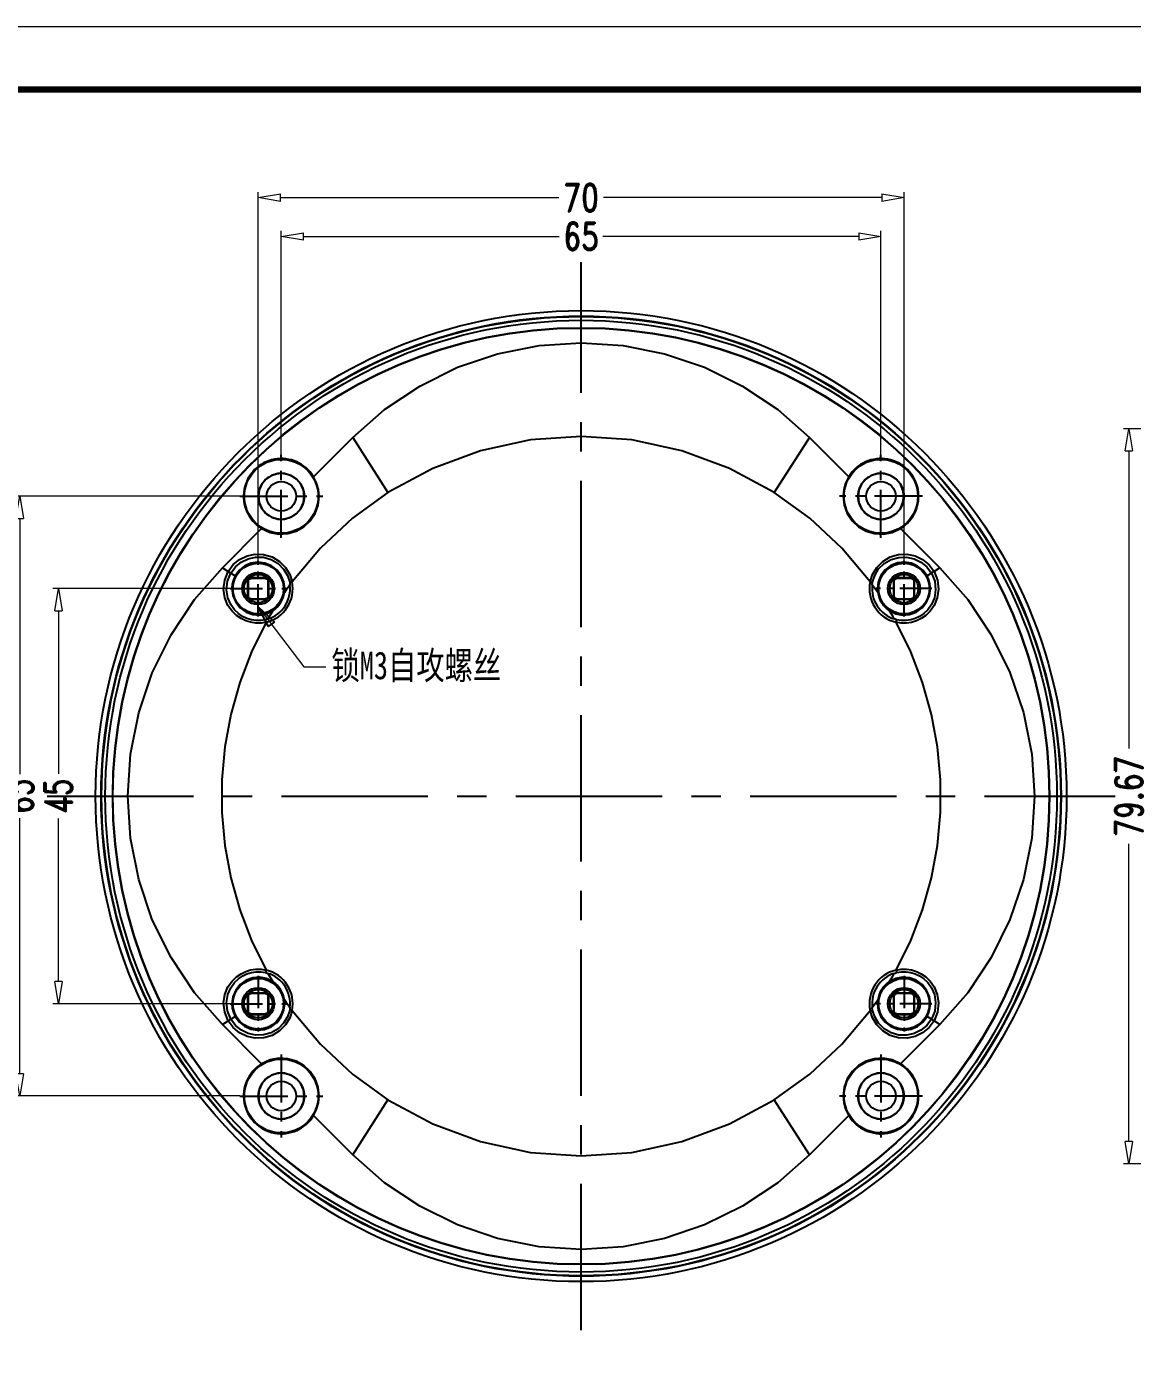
# Model space of a CAD drawing. Header units: millimetres. Extents: x 3608 to 4003, y 1445 to 1719.
# Drawn here: x 3747.9 to 3867.8, y 1574.8 to 1719.4 of the extents above; entities that cross this region are included whole.
import ezdxf

# ---------------------------------------------------------------- set-up
doc = ezdxf.new("R2010")
doc.units = ezdxf.units.MM
doc.linetypes.add('CENTER', pattern=[50.8, 31.75, -6.35, 6.35, -6.35])
doc.layers.add('06___PRT_ALL_SURFS', color=7, linetype='Continuous')
doc.layers.add('dim', color=82, linetype='Continuous', lineweight=9)
doc.layers.add('from', color=7, linetype='Continuous', lineweight=13)
doc.styles.add('ROMAND', font='romand.shx', dxfattribs={"width": 0.75, "bigfont": 'gbcbig.shx'})
doc.dimstyles.new('YanXiu', dxfattribs={"dimtxt": 2.5, "dimasz": 2.2, "dimexe": 1, "dimexo": 0, "dimgap": 0.66, "dimtad": 0, "dimzin": 9, "dimdsep": 46, "dimtxsty": 'ROMAND', "dimblk": 'CLOSEDBLANK', "dimcen": 0, "dimclrd": 3, "dimclre": 3, "dimclrt": 7, "dimazin": 2, "dimtfac": 1, "dimtofl": 0, "dimtmove": 0, "dimatfit": 3, "dimldrblk": 'CLOSEDBLANK', "dimfxl": 0, "dimlwd": 5, "dimlwe": 5, "dimarcsym": 0})

# ---------------------------------------------------------------- blocks, each defined once
blk = doc.blocks.new('_ClosedBlank')
at = {"color": 0, "linetype": 'ByBlock', "lineweight": -2}
for p, q in [((-1, 0.167), (0, 0)), ((-1, 0.167), (-1, -0.167)), ((0, 0), (-1, -0.167))]:
    blk.add_line(p, q, dxfattribs=at)
blk = doc.blocks.new('*D11')
at = {"layer": 'Defpoints', "color": 0}
for p in [(3843.02, 1700.9), (3773.02, 1661.55), (3843.02, 1661.55)]:
    blk.add_point(p, dxfattribs=at)
at = {"layer": 'dim', "color": 3, "lineweight": 5}
for p, q in [((3773.02, 1661.55), (3773.02, 1701.5)), ((3843.02, 1661.55), (3843.02, 1701.5)), ((3775.42, 1700.9), (3805.6, 1700.9)), ((3840.62, 1700.9), (3810.44, 1700.9))]:
    blk.add_line(p, q, dxfattribs=at)
at = {"layer": 'dim', "color": 3, "lineweight": 5, "xscale": 2.4, "yscale": 2.4, "zscale": 2.4, "rotation": 180}
blk.add_blockref('_ClosedBlank', (3773.02, 1700.9), dxfattribs=at)
at = {"layer": 'dim', "color": 3, "lineweight": 5, "xscale": 2.4, "yscale": 2.4, "zscale": 2.4}
blk.add_blockref('_ClosedBlank', (3843.02, 1700.9), dxfattribs=at)
at = {"layer": 'dim', "color": 7, "insert": (3808.02, 1700.9), "char_height": 3, "attachment_point": 5, "style": 'ROMAND'}
blk.add_mtext('70', dxfattribs=at)
blk = doc.blocks.new('*D12')
at = {"layer": 'Defpoints', "color": 0}
for p in [(3840.52, 1696.7), (3775.52, 1673.02), (3840.52, 1673.02)]:
    blk.add_point(p, dxfattribs=at)
at = {"layer": 'dim', "color": 3, "lineweight": 5}
for p, q in [((3775.52, 1673.02), (3775.52, 1697.3)), ((3840.52, 1673.02), (3840.52, 1697.3)), ((3777.92, 1696.7), (3805.65, 1696.7)), ((3838.12, 1696.7), (3810.39, 1696.7))]:
    blk.add_line(p, q, dxfattribs=at)
at = {"layer": 'dim', "color": 3, "lineweight": 5, "xscale": 2.4, "yscale": 2.4, "zscale": 2.4, "rotation": 180}
blk.add_blockref('_ClosedBlank', (3775.52, 1696.7), dxfattribs=at)
at = {"layer": 'dim', "color": 3, "lineweight": 5, "xscale": 2.4, "yscale": 2.4, "zscale": 2.4}
blk.add_blockref('_ClosedBlank', (3840.52, 1696.7), dxfattribs=at)
at = {"layer": 'dim', "color": 7, "insert": (3808.02, 1696.7), "char_height": 3, "attachment_point": 5, "style": 'ROMAND'}
blk.add_mtext('65', dxfattribs=at)
blk = doc.blocks.new('*D13')
at = {"layer": 'Defpoints', "color": 0}
for p in [(3769.99, 1658.53), (3751.36, 1613.53), (3769.99, 1613.53)]:
    blk.add_point(p, dxfattribs=at)
at = {"layer": 'dim', "color": 3, "lineweight": 5}
for p, q in [((3769.99, 1658.53), (3750.76, 1658.53)), ((3751.36, 1656.13), (3751.36, 1638.45)), ((3751.36, 1615.93), (3751.36, 1633.61)), ((3769.99, 1613.53), (3750.76, 1613.53))]:
    blk.add_line(p, q, dxfattribs=at)
at = {"layer": 'dim', "color": 3, "lineweight": 5, "xscale": 2.4, "yscale": 2.4, "zscale": 2.4}
for p, rotation in [((3751.36, 1658.53), 90), ((3751.36, 1613.53), 270)]:
    blk.add_blockref('_ClosedBlank', p, dxfattribs=dict(at, rotation=rotation))
at = {"layer": 'dim', "color": 7, "insert": (3751.36, 1636.03), "char_height": 3, "attachment_point": 5, "rotation": 90, "style": 'ROMAND'}
blk.add_mtext('45', dxfattribs=at)
blk = doc.blocks.new('*D14')
at = {"layer": 'Defpoints', "color": 0}
for p in [(3747.16, 1668.53), (3771.02, 1668.53), (3771.02, 1603.53)]:
    blk.add_point(p, dxfattribs=at)
at = {"layer": 'dim', "color": 3, "lineweight": 5}
for p, q in [((3771.02, 1668.53), (3746.56, 1668.53)), ((3747.16, 1666.13), (3747.16, 1638.4)), ((3747.16, 1605.93), (3747.16, 1633.66)), ((3771.02, 1603.53), (3746.56, 1603.53))]:
    blk.add_line(p, q, dxfattribs=at)
at = {"layer": 'dim', "color": 3, "lineweight": 5, "xscale": 2.4, "yscale": 2.4, "zscale": 2.4}
for p, rotation in [((3747.16, 1668.53), 90), ((3747.16, 1603.53), 270)]:
    blk.add_blockref('_ClosedBlank', p, dxfattribs=dict(at, rotation=rotation))
at = {"layer": 'dim', "color": 7, "insert": (3747.16, 1636.03), "char_height": 3, "attachment_point": 5, "rotation": 90, "style": 'ROMAND'}
blk.add_mtext('65', dxfattribs=at)
blk = doc.blocks.new('*D21')
at = {"layer": 'Defpoints', "color": 0}
for p in [(3867.39, 1675.86), (3916.52, 1675.86), (3916.52, 1596.19)]:
    blk.add_point(p, dxfattribs=at)
at = {"layer": 'dim', "color": 3, "lineweight": 5}
for p, q in [((3916.52, 1675.86), (3866.8, 1675.86)), ((3867.39, 1673.46), (3867.39, 1641.18)), ((3867.39, 1598.59), (3867.39, 1630.87)), ((3916.52, 1596.19), (3866.8, 1596.19))]:
    blk.add_line(p, q, dxfattribs=at)
at = {"layer": 'dim', "color": 3, "lineweight": 5, "xscale": 2.4, "yscale": 2.4, "zscale": 2.4}
for p, rotation in [((3867.39, 1675.86), 90), ((3867.39, 1596.19), 270)]:
    blk.add_blockref('_ClosedBlank', p, dxfattribs=dict(at, rotation=rotation))
at = {"layer": 'dim', "color": 7, "insert": (3867.39, 1636.03), "char_height": 3, "attachment_point": 5, "rotation": 90, "style": 'ROMAND'}
blk.add_mtext('79.67', dxfattribs=at)

msp = doc.modelspace()

# ---------------------------------------------------------------- linework, layer by layer
at = {"color": 1, "linetype": 'CENTER', "ltscale": 0.5}
for p, q in [((3808.018, 1578.142), (3808.018, 1693.914)), ((3750.132, 1636.028), (3865.905, 1636.028))]:
    msp.add_line(p, q, dxfattribs=at)
at = {"color": 7, "linetype": 'Continuous'}
for p, q in [((3779.008, 1670.657), (3783.27, 1674.919)), ((3783.27, 1674.919), (3787.08, 1668.931)), ((3832.767, 1674.919), (3828.957, 1668.931)), ((3832.767, 1674.919), (3837.029, 1670.657)), ((3773.018, 1668.528), (3773.032, 1668.528)), ((3778.018, 1668.528), (3778.005, 1668.528)), ((3838.018, 1668.528), (3838.032, 1668.528)), ((3843.018, 1668.528), (3843.005, 1668.528)), ((3769.128, 1660.777), (3773.39, 1665.039)), ((3842.647, 1665.039), (3846.909, 1660.777)), ((3769.128, 1660.777), (3769.756, 1660.377)), ((3846.909, 1660.777), (3846.281, 1660.377)), ((3770.041, 1660.195), (3770.514, 1659.894)), ((3771.868, 1659.378), (3771.925, 1659.322)), ((3771.868, 1659.378), (3771.868, 1657.678)), ((3771.925, 1659.322), (3771.925, 1657.734)), ((3773.868, 1659.678), (3772.168, 1659.678)), ((3772.168, 1659.678), (3772.225, 1659.622)), ((3773.812, 1659.622), (3772.225, 1659.622)), ((3773.868, 1659.678), (3773.812, 1659.622)), ((3774.168, 1659.378), (3774.112, 1659.322)), ((3774.112, 1657.734), (3774.112, 1659.322)), ((3774.168, 1657.678), (3774.168, 1659.378)), ((3776.696, 1659.262), (3776.44, 1659.211)), ((3839.341, 1659.262), (3839.597, 1659.211)), ((3841.868, 1659.378), (3841.925, 1659.322)), ((3841.868, 1659.378), (3841.868, 1657.678)), ((3841.925, 1659.322), (3841.925, 1657.734)), ((3842.168, 1659.678), (3842.225, 1659.622)), ((3843.868, 1659.678), (3842.168, 1659.678)), ((3843.812, 1659.622), (3842.225, 1659.622)), ((3843.868, 1659.678), (3843.812, 1659.622)), ((3844.168, 1659.378), (3844.112, 1659.322)), ((3844.112, 1657.734), (3844.112, 1659.322)), ((3844.168, 1657.678), (3844.168, 1659.378)), ((3845.996, 1660.195), (3845.523, 1659.894)), ((3846.085, 1660.266), (3845.996, 1660.195)), ((3846.281, 1660.377), (3846.085, 1660.266)), ((3771.868, 1657.678), (3771.925, 1657.734)), ((3772.168, 1657.378), (3772.225, 1657.434)), ((3772.168, 1657.378), (3773.868, 1657.378)), ((3772.225, 1657.434), (3773.812, 1657.434)), ((3773.868, 1657.378), (3773.812, 1657.434)), ((3774.168, 1657.678), (3774.112, 1657.734)), ((3841.868, 1657.678), (3841.925, 1657.734)), ((3842.168, 1657.378), (3842.225, 1657.434)), ((3842.168, 1657.378), (3843.868, 1657.378)), ((3842.225, 1657.434), (3843.812, 1657.434)), ((3843.868, 1657.378), (3843.812, 1657.434)), ((3844.168, 1657.678), (3844.112, 1657.734)), ((3773.876, 1654.877), (3773.816, 1655.135)), ((3842.161, 1654.877), (3842.221, 1655.135)), ((3773.876, 1617.178), (3773.816, 1616.921)), ((3842.161, 1617.178), (3842.221, 1616.921)), ((3773.868, 1614.678), (3772.168, 1614.678)), ((3772.168, 1614.678), (3772.225, 1614.622)), ((3773.812, 1614.622), (3772.225, 1614.622)), ((3773.868, 1614.678), (3773.812, 1614.622)), ((3842.168, 1614.678), (3842.225, 1614.622)), ((3843.868, 1614.678), (3842.168, 1614.678)), ((3843.812, 1614.622), (3842.225, 1614.622)), ((3843.868, 1614.678), (3843.812, 1614.622)), ((3771.868, 1614.378), (3771.868, 1612.678)), ((3771.868, 1614.378), (3771.925, 1614.322)), ((3771.925, 1614.322), (3771.925, 1612.734)), ((3774.168, 1614.378), (3774.112, 1614.322)), ((3774.112, 1612.734), (3774.112, 1614.322)), ((3774.168, 1612.678), (3774.168, 1614.378)), ((3841.868, 1614.378), (3841.868, 1612.678)), ((3841.868, 1614.378), (3841.925, 1614.322)), ((3841.925, 1614.322), (3841.925, 1612.734)), ((3844.168, 1614.378), (3844.112, 1614.322)), ((3844.112, 1612.734), (3844.112, 1614.322)), ((3844.168, 1612.678), (3844.168, 1614.378)), ((3769.128, 1611.279), (3769.756, 1611.679)), ((3770.041, 1611.86), (3770.514, 1612.161)), ((3771.868, 1612.678), (3771.925, 1612.734)), ((3772.168, 1612.378), (3772.225, 1612.434)), ((3772.168, 1612.378), (3773.868, 1612.378)), ((3772.225, 1612.434), (3773.812, 1612.434)), ((3773.868, 1612.378), (3773.812, 1612.434)), ((3774.168, 1612.678), (3774.112, 1612.734)), ((3776.696, 1612.794), (3776.44, 1612.845)), ((3839.341, 1612.794), (3839.597, 1612.845)), ((3841.868, 1612.678), (3841.925, 1612.734)), ((3842.168, 1612.378), (3842.225, 1612.434)), ((3842.168, 1612.378), (3843.868, 1612.378)), ((3842.225, 1612.434), (3843.812, 1612.434)), ((3843.868, 1612.378), (3843.812, 1612.434)), ((3844.168, 1612.678), (3844.112, 1612.734)), ((3845.996, 1611.86), (3845.523, 1612.161)), ((3846.909, 1611.279), (3846.281, 1611.679)), ((3773.39, 1607.017), (3769.128, 1611.279)), ((3846.909, 1611.279), (3842.647, 1607.017)), ((3773.018, 1603.528), (3773.032, 1603.528)), ((3778.018, 1603.528), (3778.005, 1603.528)), ((3783.27, 1597.137), (3787.08, 1603.125)), ((3832.767, 1597.137), (3828.957, 1603.125)), ((3838.018, 1603.528), (3838.032, 1603.528)), ((3843.018, 1603.528), (3843.005, 1603.528)), ((3783.27, 1597.137), (3779.008, 1601.399)), ((3837.029, 1601.399), (3832.767, 1597.137))]:
    msp.add_line(p, q, dxfattribs=at)
at = {"color": 1, "linetype": 'CENTER', "ltscale": 0.163491}
for p, q in [((3775.518, 1664.032), (3775.518, 1673.024)), ((3840.518, 1664.032), (3840.518, 1673.024)), ((3771.022, 1668.528), (3780.014, 1668.528)), ((3845.014, 1668.528), (3836.022, 1668.528)), ((3775.518, 1608.024), (3775.518, 1599.032)), ((3840.518, 1608.024), (3840.518, 1599.032)), ((3771.022, 1603.528), (3780.014, 1603.528)), ((3845.014, 1603.528), (3836.022, 1603.528))]:
    msp.add_line(p, q, dxfattribs=at)
at = {"color": 1, "linetype": 'CENTER', "ltscale": 0.11}
for p, q in [((3773.018, 1655.503), (3773.018, 1661.553)), ((3843.018, 1655.503), (3843.018, 1661.553)), ((3769.993, 1658.528), (3776.043, 1658.528)), ((3846.043, 1658.528), (3839.993, 1658.528)), ((3773.018, 1616.553), (3773.018, 1610.503)), ((3843.018, 1616.553), (3843.018, 1610.503)), ((3769.993, 1613.528), (3776.043, 1613.528)), ((3846.043, 1613.528), (3839.993, 1613.528))]:
    msp.add_line(p, q, dxfattribs=at)
at = {"color": 7, "linetype": 'Continuous'}
for points in [[(3783.27, 1674.919), (3786.711, 1677.937), (3790.521, 1680.482), (3794.631, 1682.509), (3798.968, 1683.979), (3803.455, 1684.871), (3808.017, 1685.17), (3812.579, 1684.871), (3817.066, 1683.98), (3821.403, 1682.51), (3825.514, 1680.483), (3829.325, 1677.937), (3832.767, 1674.919)], [(3778.005, 1668.528), (3777.909, 1669.206), (3777.625, 1669.847), (3777.172, 1670.385), (3776.568, 1670.779), (3775.883, 1670.987), (3775.154, 1670.987), (3774.469, 1670.779), (3773.865, 1670.385), (3773.412, 1669.847), (3773.128, 1669.206), (3773.032, 1668.528)], [(3843.005, 1668.528), (3842.909, 1669.206), (3842.625, 1669.847), (3842.172, 1670.385), (3841.568, 1670.779), (3840.883, 1670.987), (3840.154, 1670.987), (3839.469, 1670.779), (3838.865, 1670.385), (3838.412, 1669.847), (3838.128, 1669.206), (3838.032, 1668.528)], [(3779.616, 1668.528), (3779.547, 1669.257), (3779.347, 1669.97), (3779.008, 1670.657)], [(3837.029, 1670.657), (3836.69, 1669.969), (3836.489, 1669.255), (3836.421, 1668.528)], [(3773.032, 1668.528), (3773.128, 1667.849), (3773.412, 1667.209), (3773.865, 1666.67), (3774.469, 1666.277), (3775.154, 1666.069), (3775.883, 1666.069), (3776.568, 1666.277), (3777.172, 1666.67), (3777.625, 1667.209), (3777.909, 1667.849), (3778.005, 1668.528)], [(3773.39, 1665.039), (3774.305, 1664.62), (3775.26, 1664.44), (3776.216, 1664.488), (3777.13, 1664.755), (3777.956, 1665.227), (3778.654, 1665.88), (3779.179, 1666.676), (3779.507, 1667.575), (3779.616, 1668.528)], [(3787.08, 1668.931), (3783.244, 1666.146), (3779.757, 1662.903), (3776.696, 1659.262)], [(3839.341, 1659.262), (3836.28, 1662.903), (3832.793, 1666.146), (3828.957, 1668.931)], [(3836.421, 1668.528), (3836.53, 1667.576), (3836.858, 1666.676), (3837.384, 1665.879), (3838.085, 1665.224), (3838.913, 1664.753), (3839.829, 1664.487), (3840.781, 1664.44), (3841.733, 1664.62), (3842.647, 1665.039)], [(3838.032, 1668.528), (3838.128, 1667.849), (3838.412, 1667.209), (3838.865, 1666.67), (3839.469, 1666.277), (3840.154, 1666.069), (3840.883, 1666.069), (3841.568, 1666.277), (3842.172, 1666.67), (3842.625, 1667.209), (3842.909, 1667.849), (3843.005, 1668.528)], [(3769.756, 1660.377), (3770.309, 1661.12), (3771.001, 1661.689), (3771.803, 1662.075), (3772.678, 1662.262), (3773.6, 1662.232), (3774.512, 1661.968), (3775.331, 1661.48), (3775.982, 1660.826), (3776.437, 1660.068), (3776.696, 1659.262)], [(3839.341, 1659.262), (3839.6, 1660.069), (3840.057, 1660.828), (3840.706, 1661.48), (3841.519, 1661.965), (3842.422, 1662.23), (3843.342, 1662.264), (3844.224, 1662.079), (3845.033, 1661.691), (3845.729, 1661.119), (3846.281, 1660.377)], [(3769.128, 1611.279), (3766.11, 1614.72), (3763.564, 1618.531), (3761.538, 1622.641), (3760.067, 1626.977), (3759.175, 1631.464), (3758.876, 1636.026), (3759.175, 1640.588), (3760.066, 1645.075), (3761.537, 1649.413), (3763.563, 1653.523), (3766.109, 1657.334), (3769.128, 1660.777)], [(3770.041, 1660.195), (3770.549, 1660.878), (3771.186, 1661.403), (3771.924, 1661.762), (3772.728, 1661.938), (3773.574, 1661.916), (3774.409, 1661.681), (3775.163, 1661.242), (3775.767, 1660.648), (3776.194, 1659.954), (3776.44, 1659.211)], [(3775.895, 1658.528), (3775.802, 1659.242), (3775.522, 1659.933), (3775.062, 1660.539), (3774.45, 1661.008), (3773.73, 1661.298), (3772.972, 1661.385), (3772.233, 1661.272), (3771.557, 1660.979), (3770.978, 1660.521), (3770.514, 1659.894)], [(3839.597, 1659.211), (3839.843, 1659.955), (3840.271, 1660.65), (3840.874, 1661.243), (3841.622, 1661.678), (3842.449, 1661.913), (3843.293, 1661.939), (3844.103, 1661.765), (3844.848, 1661.405), (3845.489, 1660.877), (3845.996, 1660.195)], [(3845.523, 1659.894), (3845.064, 1660.516), (3844.492, 1660.971), (3843.824, 1661.267), (3843.088, 1661.384), (3842.326, 1661.303), (3841.599, 1661.015), (3840.979, 1660.544), (3840.515, 1659.933), (3840.234, 1659.239), (3840.142, 1658.528)], [(3846.909, 1660.777), (3849.927, 1657.335), (3852.473, 1653.525), (3854.499, 1649.415), (3855.97, 1645.078), (3856.862, 1640.591), (3857.161, 1636.03), (3856.862, 1631.468), (3855.971, 1626.98), (3854.5, 1622.643), (3852.474, 1618.532), (3849.928, 1614.721), (3846.909, 1611.279)], [(3773.876, 1654.877), (3773.319, 1654.79), (3772.752, 1654.787), (3772.193, 1654.87), (3771.661, 1655.032), (3771.156, 1655.273), (3770.66, 1655.613), (3770.18, 1656.077), (3769.74, 1656.707), (3769.407, 1657.517), (3769.269, 1658.447), (3769.38, 1659.436), (3769.756, 1660.377)], [(3773.816, 1655.135), (3773.307, 1655.058), (3772.788, 1655.058), (3772.277, 1655.135), (3771.792, 1655.284), (3771.331, 1655.503), (3770.88, 1655.811), (3770.441, 1656.232), (3770.038, 1656.802), (3769.727, 1657.541), (3769.594, 1658.397), (3769.691, 1659.314), (3770.041, 1660.195)], [(3769.756, 1660.377), (3769.952, 1660.266), (3770.041, 1660.195)], [(3770.514, 1659.894), (3770.322, 1659.463), (3770.203, 1659.003), (3770.162, 1658.528)], [(3771.868, 1659.378), (3771.891, 1659.493), (3771.956, 1659.59), (3772.054, 1659.655), (3772.168, 1659.678)], [(3771.925, 1659.322), (3771.948, 1659.436), (3772.013, 1659.534), (3772.11, 1659.599), (3772.225, 1659.622)], [(3773.812, 1659.622), (3773.927, 1659.599), (3774.024, 1659.534), (3774.089, 1659.436), (3774.112, 1659.322)], [(3773.868, 1659.678), (3773.983, 1659.655), (3774.081, 1659.59), (3774.146, 1659.493), (3774.168, 1659.378)], [(3841.868, 1659.378), (3841.891, 1659.493), (3841.956, 1659.59), (3842.054, 1659.655), (3842.168, 1659.678)], [(3841.925, 1659.322), (3841.948, 1659.436), (3842.013, 1659.534), (3842.11, 1659.599), (3842.225, 1659.622)], [(3846.281, 1660.377), (3846.657, 1659.436), (3846.768, 1658.446), (3846.629, 1657.516), (3846.296, 1656.706), (3845.856, 1656.076), (3845.376, 1655.612), (3844.88, 1655.272), (3844.374, 1655.031), (3843.843, 1654.869), (3843.284, 1654.787), (3842.717, 1654.79), (3842.161, 1654.877)], [(3845.996, 1660.195), (3846.346, 1659.314), (3846.443, 1658.396), (3846.309, 1657.54), (3845.999, 1656.801), (3845.595, 1656.231), (3845.156, 1655.81), (3844.704, 1655.503), (3844.244, 1655.283), (3843.759, 1655.135), (3843.248, 1655.058), (3842.73, 1655.058), (3842.221, 1655.135)], [(3843.812, 1659.622), (3843.927, 1659.599), (3844.024, 1659.534), (3844.089, 1659.436), (3844.112, 1659.322)], [(3843.868, 1659.678), (3843.983, 1659.655), (3844.081, 1659.59), (3844.146, 1659.493), (3844.168, 1659.378)], [(3845.874, 1658.528), (3845.834, 1659.003), (3845.715, 1659.463), (3845.523, 1659.894)], [(3770.162, 1658.528), (3770.265, 1657.761), (3770.574, 1657.04), (3771.068, 1656.43), (3771.703, 1655.98), (3772.424, 1655.72), (3773.178, 1655.659), (3773.916, 1655.796), (3774.591, 1656.118)], [(3776.456, 1658.935), (3776.255, 1658.657), (3776.058, 1658.377), (3775.863, 1658.096)], [(3775.863, 1658.096), (3775.881, 1658.24), (3775.892, 1658.383), (3775.895, 1658.528)], [(3776.44, 1659.211), (3776.447, 1659.119), (3776.453, 1659.027), (3776.456, 1658.935)], [(3839.581, 1658.935), (3839.584, 1659.027), (3839.589, 1659.119), (3839.597, 1659.211)], [(3840.174, 1658.096), (3839.979, 1658.377), (3839.781, 1658.657), (3839.581, 1658.935)], [(3840.142, 1658.528), (3840.145, 1658.383), (3840.156, 1658.24), (3840.174, 1658.096)], [(3841.446, 1656.118), (3842.121, 1655.796), (3842.859, 1655.659), (3843.613, 1655.72), (3844.333, 1655.98), (3844.969, 1656.43), (3845.462, 1657.04), (3845.772, 1657.761), (3845.874, 1658.528)], [(3772.168, 1657.378), (3772.054, 1657.401), (3771.956, 1657.466), (3771.891, 1657.563), (3771.868, 1657.678)], [(3772.225, 1657.434), (3772.11, 1657.457), (3772.013, 1657.522), (3771.948, 1657.619), (3771.925, 1657.734)], [(3774.112, 1657.734), (3774.089, 1657.619), (3774.024, 1657.522), (3773.927, 1657.457), (3773.812, 1657.434)], [(3774.168, 1657.678), (3774.146, 1657.563), (3774.081, 1657.466), (3773.983, 1657.401), (3773.868, 1657.378)], [(3842.168, 1657.378), (3842.054, 1657.401), (3841.956, 1657.466), (3841.891, 1657.563), (3841.868, 1657.678)], [(3842.225, 1657.434), (3842.11, 1657.457), (3842.013, 1657.522), (3841.948, 1657.619), (3841.925, 1657.734)], [(3844.112, 1657.734), (3844.089, 1657.619), (3844.024, 1657.522), (3843.927, 1657.457), (3843.812, 1657.434)], [(3844.168, 1657.678), (3844.146, 1657.563), (3844.081, 1657.466), (3843.983, 1657.401), (3843.868, 1657.378)], [(3774.074, 1655.231), (3773.989, 1655.197), (3773.902, 1655.165), (3773.816, 1655.135)], [(3774.591, 1656.118), (3774.416, 1655.824), (3774.244, 1655.528), (3774.074, 1655.231)], [(3841.963, 1655.231), (3841.793, 1655.528), (3841.621, 1655.824), (3841.446, 1656.118)], [(3842.221, 1655.135), (3842.135, 1655.165), (3842.048, 1655.197), (3841.963, 1655.231)], [(3773.876, 1654.877), (3772.293, 1651.671), (3771.011, 1648.334), (3770.039, 1644.892), (3769.388, 1641.378), (3769.06, 1637.815), (3769.06, 1634.241), (3769.388, 1630.678), (3770.039, 1627.164), (3771.011, 1623.722), (3772.293, 1620.385), (3773.876, 1617.178)], [(3842.161, 1617.178), (3843.744, 1620.385), (3845.026, 1623.722), (3845.997, 1627.163), (3846.649, 1630.678), (3846.977, 1634.24), (3846.977, 1637.815), (3846.649, 1641.377), (3845.998, 1644.892), (3845.026, 1648.334), (3843.744, 1651.671), (3842.161, 1654.877)], [(3769.756, 1611.679), (3769.38, 1612.62), (3769.269, 1613.61), (3769.408, 1614.54), (3769.741, 1615.35), (3770.18, 1615.979), (3770.661, 1616.444), (3771.157, 1616.783), (3771.663, 1617.024), (3772.194, 1617.186), (3772.753, 1617.269), (3773.32, 1617.265), (3773.876, 1617.178)], [(3770.041, 1611.86), (3769.691, 1612.742), (3769.594, 1613.66), (3769.727, 1614.515), (3770.038, 1615.254), (3770.442, 1615.824), (3770.881, 1616.245), (3771.333, 1616.553), (3771.793, 1616.772), (3772.278, 1616.921), (3772.789, 1616.998), (3773.307, 1616.997), (3773.816, 1616.921)], [(3774.591, 1615.937), (3773.916, 1616.26), (3773.178, 1616.397), (3772.424, 1616.336), (3771.703, 1616.076), (3771.068, 1615.625), (3770.575, 1615.016), (3770.265, 1614.295), (3770.162, 1613.528)], [(3773.816, 1616.921), (3773.902, 1616.891), (3773.989, 1616.859), (3774.074, 1616.824)], [(3774.074, 1616.824), (3774.244, 1616.527), (3774.416, 1616.232), (3774.591, 1615.937)], [(3841.446, 1615.937), (3841.621, 1616.232), (3841.793, 1616.527), (3841.963, 1616.824)], [(3845.874, 1613.528), (3845.772, 1614.295), (3845.462, 1615.016), (3844.969, 1615.625), (3844.334, 1616.076), (3843.613, 1616.336), (3842.859, 1616.397), (3842.121, 1616.26), (3841.446, 1615.937)], [(3841.963, 1616.824), (3842.048, 1616.859), (3842.135, 1616.891), (3842.221, 1616.921)], [(3842.161, 1617.178), (3842.718, 1617.266), (3843.285, 1617.269), (3843.844, 1617.186), (3844.376, 1617.024), (3844.881, 1616.782), (3845.377, 1616.443), (3845.857, 1615.978), (3846.297, 1615.349), (3846.63, 1614.539), (3846.768, 1613.609), (3846.657, 1612.619), (3846.281, 1611.679)], [(3842.221, 1616.921), (3842.73, 1616.997), (3843.249, 1616.998), (3843.76, 1616.921), (3844.245, 1616.772), (3844.705, 1616.552), (3845.157, 1616.244), (3845.596, 1615.824), (3845.999, 1615.254), (3846.31, 1614.515), (3846.443, 1613.659), (3846.346, 1612.741), (3845.996, 1611.86)], [(3771.868, 1614.378), (3771.891, 1614.493), (3771.956, 1614.59), (3772.054, 1614.655), (3772.168, 1614.678)], [(3771.925, 1614.322), (3771.948, 1614.436), (3772.013, 1614.534), (3772.11, 1614.599), (3772.225, 1614.622)], [(3773.812, 1614.622), (3773.927, 1614.599), (3774.024, 1614.534), (3774.089, 1614.436), (3774.112, 1614.322)], [(3773.868, 1614.678), (3773.983, 1614.655), (3774.081, 1614.59), (3774.146, 1614.493), (3774.168, 1614.378)], [(3841.868, 1614.378), (3841.891, 1614.493), (3841.956, 1614.59), (3842.054, 1614.655), (3842.168, 1614.678)], [(3841.925, 1614.322), (3841.948, 1614.436), (3842.013, 1614.534), (3842.11, 1614.599), (3842.225, 1614.622)], [(3843.812, 1614.622), (3843.927, 1614.599), (3844.024, 1614.534), (3844.089, 1614.436), (3844.112, 1614.322)], [(3843.868, 1614.678), (3843.983, 1614.655), (3844.081, 1614.59), (3844.146, 1614.493), (3844.168, 1614.378)], [(3770.162, 1613.528), (3770.203, 1613.053), (3770.322, 1612.593), (3770.514, 1612.161)], [(3770.514, 1612.161), (3770.973, 1611.539), (3771.544, 1611.085), (3772.213, 1610.789), (3772.949, 1610.672), (3773.71, 1610.753), (3774.438, 1611.041), (3775.058, 1611.512), (3775.522, 1612.123), (3775.803, 1612.817), (3775.895, 1613.528)], [(3775.895, 1613.528), (3775.892, 1613.672), (3775.881, 1613.816), (3775.863, 1613.959)], [(3775.863, 1613.959), (3776.058, 1613.678), (3776.255, 1613.399), (3776.456, 1613.121)], [(3776.456, 1613.121), (3776.453, 1613.029), (3776.447, 1612.937), (3776.44, 1612.845)], [(3839.581, 1613.121), (3839.781, 1613.399), (3839.979, 1613.678), (3840.174, 1613.959)], [(3839.597, 1612.845), (3839.589, 1612.937), (3839.584, 1613.029), (3839.581, 1613.121)], [(3840.174, 1613.959), (3840.156, 1613.816), (3840.145, 1613.672), (3840.142, 1613.528)], [(3840.142, 1613.528), (3840.235, 1612.814), (3840.515, 1612.123), (3840.974, 1611.517), (3841.586, 1611.048), (3842.307, 1610.758), (3843.065, 1610.671), (3843.804, 1610.783), (3844.48, 1611.077), (3845.059, 1611.534), (3845.523, 1612.161)], [(3845.523, 1612.161), (3845.715, 1612.593), (3845.834, 1613.053), (3845.874, 1613.528)], [(3776.696, 1612.794), (3776.437, 1611.987), (3775.98, 1611.228), (3775.331, 1610.575), (3774.518, 1610.091), (3773.615, 1609.826), (3772.695, 1609.792), (3771.813, 1609.977), (3771.004, 1610.365), (3770.308, 1610.937), (3769.756, 1611.679)], [(3769.756, 1611.679), (3769.952, 1611.79), (3770.041, 1611.86)], [(3776.44, 1612.845), (3776.194, 1612.101), (3775.765, 1611.406), (3775.162, 1610.813), (3774.415, 1610.377), (3773.588, 1610.142), (3772.744, 1610.116), (3771.934, 1610.29), (3771.189, 1610.65), (3770.548, 1611.178), (3770.041, 1611.86)], [(3772.168, 1612.378), (3772.054, 1612.401), (3771.956, 1612.466), (3771.891, 1612.563), (3771.868, 1612.678)], [(3772.225, 1612.434), (3772.11, 1612.457), (3772.013, 1612.522), (3771.948, 1612.619), (3771.925, 1612.734)], [(3774.112, 1612.734), (3774.089, 1612.619), (3774.024, 1612.522), (3773.927, 1612.457), (3773.812, 1612.434)], [(3774.168, 1612.678), (3774.146, 1612.563), (3774.081, 1612.466), (3773.983, 1612.401), (3773.868, 1612.378)], [(3776.696, 1612.794), (3779.757, 1609.152), (3783.244, 1605.909), (3787.08, 1603.125)], [(3828.957, 1603.125), (3832.793, 1605.909), (3836.28, 1609.152), (3839.341, 1612.794)], [(3846.281, 1611.679), (3845.728, 1610.936), (3845.036, 1610.367), (3844.234, 1609.98), (3843.359, 1609.793), (3842.437, 1609.823), (3841.525, 1610.088), (3840.706, 1610.576), (3840.055, 1611.23), (3839.6, 1611.987), (3839.341, 1612.794)], [(3845.996, 1611.86), (3845.488, 1611.177), (3844.851, 1610.652), (3844.113, 1610.294), (3843.309, 1610.118), (3842.463, 1610.14), (3841.628, 1610.375), (3840.874, 1610.813), (3840.27, 1611.407), (3839.843, 1612.101), (3839.597, 1612.845)], [(3842.168, 1612.378), (3842.054, 1612.401), (3841.956, 1612.466), (3841.891, 1612.563), (3841.868, 1612.678)], [(3842.225, 1612.434), (3842.11, 1612.457), (3842.013, 1612.522), (3841.948, 1612.619), (3841.925, 1612.734)], [(3844.112, 1612.734), (3844.089, 1612.619), (3844.024, 1612.522), (3843.927, 1612.457), (3843.812, 1612.434)], [(3844.168, 1612.678), (3844.146, 1612.563), (3844.081, 1612.466), (3843.983, 1612.401), (3843.868, 1612.378)], [(3846.281, 1611.679), (3846.085, 1611.79), (3845.996, 1611.86)], [(3779.616, 1603.528), (3779.507, 1604.479), (3779.179, 1605.38), (3778.653, 1606.177), (3777.952, 1606.832), (3777.123, 1607.303), (3776.208, 1607.569), (3775.256, 1607.616), (3774.304, 1607.436), (3773.39, 1607.017)], [(3842.647, 1607.017), (3841.732, 1607.436), (3840.777, 1607.616), (3839.821, 1607.568), (3838.907, 1607.3), (3838.08, 1606.828), (3837.383, 1606.175), (3836.858, 1605.38), (3836.53, 1604.481), (3836.421, 1603.528)], [(3778.005, 1603.528), (3777.909, 1604.206), (3777.625, 1604.847), (3777.172, 1605.385), (3776.568, 1605.779), (3775.883, 1605.987), (3775.154, 1605.987), (3774.469, 1605.779), (3773.865, 1605.385), (3773.412, 1604.847), (3773.128, 1604.206), (3773.032, 1603.528)], [(3843.005, 1603.528), (3842.909, 1604.206), (3842.625, 1604.847), (3842.172, 1605.385), (3841.568, 1605.779), (3840.883, 1605.987), (3840.154, 1605.987), (3839.469, 1605.779), (3838.865, 1605.385), (3838.412, 1604.847), (3838.128, 1604.206), (3838.032, 1603.528)], [(3773.032, 1603.528), (3773.128, 1602.849), (3773.412, 1602.209), (3773.865, 1601.67), (3774.469, 1601.277), (3775.154, 1601.069), (3775.883, 1601.069), (3776.568, 1601.277), (3777.172, 1601.67), (3777.625, 1602.209), (3777.909, 1602.849), (3778.005, 1603.528)], [(3779.008, 1601.399), (3779.347, 1602.087), (3779.548, 1602.801), (3779.616, 1603.528)], [(3836.421, 1603.528), (3836.49, 1602.799), (3836.69, 1602.085), (3837.029, 1601.399)], [(3838.032, 1603.528), (3838.128, 1602.849), (3838.412, 1602.209), (3838.865, 1601.67), (3839.469, 1601.277), (3840.154, 1601.069), (3840.883, 1601.069), (3841.568, 1601.277), (3842.172, 1601.67), (3842.625, 1602.209), (3842.909, 1602.849), (3843.005, 1603.528)], [(3832.767, 1597.137), (3829.326, 1594.119), (3825.516, 1591.573), (3821.405, 1589.547), (3817.069, 1588.076), (3812.582, 1587.185), (3808.02, 1586.886), (3803.458, 1587.184), (3798.971, 1588.075), (3794.634, 1589.546), (3790.523, 1591.572), (3786.712, 1594.118), (3783.27, 1597.137)]]:
    msp.add_lwpolyline(points, dxfattribs=at)
for centre, radius in [((3808.018, 1636.028), 52.624), ((3808.018, 1636.028), 52.03), ((3808.018, 1636.028), 51.983), ((3808.018, 1636.028), 51.578), ((3808.018, 1636.028), 50.778), ((3808.018, 1636.028), 50.743), ((3775.518, 1668.528), 4), ((3840.518, 1668.528), 4), ((3775.518, 1668.528), 2.5), ((3840.518, 1668.528), 2.5), ((3775.518, 1668.528), 1.6), ((3840.518, 1668.528), 1.6), ((3773.018, 1658.528), 2.75), ((3843.018, 1658.528), 2.75), ((3773.018, 1658.528), 1.741), ((3773.018, 1658.528), 1.539), ((3843.018, 1658.528), 1.741), ((3843.018, 1658.528), 1.539), ((3773.018, 1613.528), 2.75), ((3843.018, 1613.528), 2.75), ((3773.018, 1613.528), 1.741), ((3773.018, 1613.528), 1.539), ((3843.018, 1613.528), 1.741), ((3843.018, 1613.528), 1.539), ((3775.518, 1603.528), 4), ((3840.518, 1603.528), 4), ((3775.518, 1603.528), 2.5), ((3840.518, 1603.528), 2.5), ((3775.518, 1603.528), 1.6), ((3840.518, 1603.528), 1.6)]:
    msp.add_circle(centre, radius, dxfattribs=at)
for centre, radius, start, end in [((3775.518, 1668.528), 4.087, 31.38774, 238.61226), ((3840.518, 1668.528), 4.087, 301.38774, 148.61226), ((3773.018, 1658.528), 3.75, 283.21972, 11.29101), ((3843.018, 1658.528), 3.75, 168.70899, 256.78028), ((3773.018, 1658.528), 3.461, 287.75497, 6.75586), ((3773.018, 1658.528), 2.877, 303.13592, 351.3782), ((3843.018, 1658.528), 3.461, 173.24414, 252.24503), ((3843.018, 1658.528), 2.877, 188.6218, 236.86408), ((3773.018, 1613.528), 3.75, 348.70899, 76.78028), ((3773.018, 1613.528), 3.461, 353.24414, 72.24503), ((3773.018, 1613.528), 2.877, 8.6218, 56.86408), ((3843.018, 1613.528), 3.75, 103.21972, 191.29101), ((3843.018, 1613.528), 3.461, 107.75497, 186.75586), ((3843.018, 1613.528), 2.877, 123.13592, 171.3782), ((3775.518, 1603.528), 4.087, 121.38774, 328.61226), ((3840.518, 1603.528), 4.087, 211.38774, 58.61226)]:
    msp.add_arc(centre, radius, start, end, dxfattribs=at)
at = {"layer": '06___PRT_ALL_SURFS', "color": 7, "linetype": 'Continuous'}
for points in [[(3828.957, 1668.931), (3824.097, 1671.559), (3818.921, 1673.473), (3813.523, 1674.637), (3808.018, 1675.028), (3802.514, 1674.637), (3797.116, 1673.473), (3791.94, 1671.559), (3787.08, 1668.931)], [(3787.08, 1603.125), (3791.94, 1600.496), (3797.116, 1598.583), (3802.514, 1597.419), (3808.018, 1597.028), (3813.523, 1597.419), (3818.921, 1598.583), (3824.097, 1600.496), (3828.957, 1603.125)]]:
    msp.add_lwpolyline(points, dxfattribs=at)
at = {"layer": 'from'}
msp.add_lwpolyline([(3607.872, 1444.617), (4003.339, 1444.617), (4003.339, 1719.431), (3607.872, 1719.431)], close=True, dxfattribs=at)
at = {"layer": 'from', "const_width": 0.682}
msp.add_lwpolyline([(3614.687, 1451.432), (3614.687, 1712.615), (3996.523, 1712.615), (3996.523, 1451.432), (3614.687, 1451.432)], dxfattribs=at)

# ---------------------------------------------------------------- texts
at = {"layer": 'dim', "color": 7, "insert": (3780.958, 1650.034), "char_height": 3, "attachment_point": 4, "style": 'ROMAND'}
msp.add_mtext('{\\fSimSun|b0|i0|c134|p2;锁M3自攻螺丝}', dxfattribs=at)

# ---------------------------------------------------------------- dimensions: what is measured, and where the dimension line sits
at = {"layer": 'dim'}
for base, p1, p2, picture, middle in [((3843.018, 1700.9), (3773.018, 1661.553), (3843.018, 1661.553), '*D11', (3808.018, 1700.9)), ((3840.518, 1696.7), (3775.518, 1673.024), (3840.518, 1673.024), '*D12', (3808.018, 1696.7))]:
    dim = msp.add_linear_dim(base=base, p1=p1, p2=p2, dimstyle='YanXiu', override={"dimtxt": 3, "dimasz": 2.4, "dimexe": 0.5997, "dimgap": 0.5997}, dxfattribs=at)
    dim.commit()
    dim.dimension.update_dxf_attribs({"geometry": picture, "text_midpoint": middle})
for base, p1, p2, picture, middle in [((3867.395, 1675.862), (3916.524, 1596.193), (3916.524, 1675.862), '*D21', (3867.395, 1636.028)), ((3747.163, 1668.528), (3771.022, 1603.528), (3771.022, 1668.528), '*D14', (3747.163, 1636.028)), ((3751.363, 1613.528), (3769.993, 1658.528), (3769.993, 1613.528), '*D13', (3751.363, 1636.028))]:
    dim = msp.add_linear_dim(base=base, p1=p1, p2=p2, angle=90, dimstyle='YanXiu', override={"dimtxt": 3, "dimasz": 2.4, "dimexe": 0.5997, "dimgap": 0.5997}, dxfattribs=at)
    dim.commit()
    dim.dimension.update_dxf_attribs({"geometry": picture, "text_midpoint": middle})

# ---------------------------------------------------------------- leaders
at = {"layer": 'dim', "annotation_type": 0, "has_hookline": 1, "hookline_direction": 0, "text_width": 12.438}
msp.add_leader([(3773.018, 1656.56), (3777.958, 1650.034), (3780.358, 1650.034)], dimstyle='YanXiu', override={"dimtxt": 3, "dimasz": 2.4, "dimexe": 0.5997, "dimgap": 0.5997}, dxfattribs=at)

doc.saveas('drawing.dxf')
